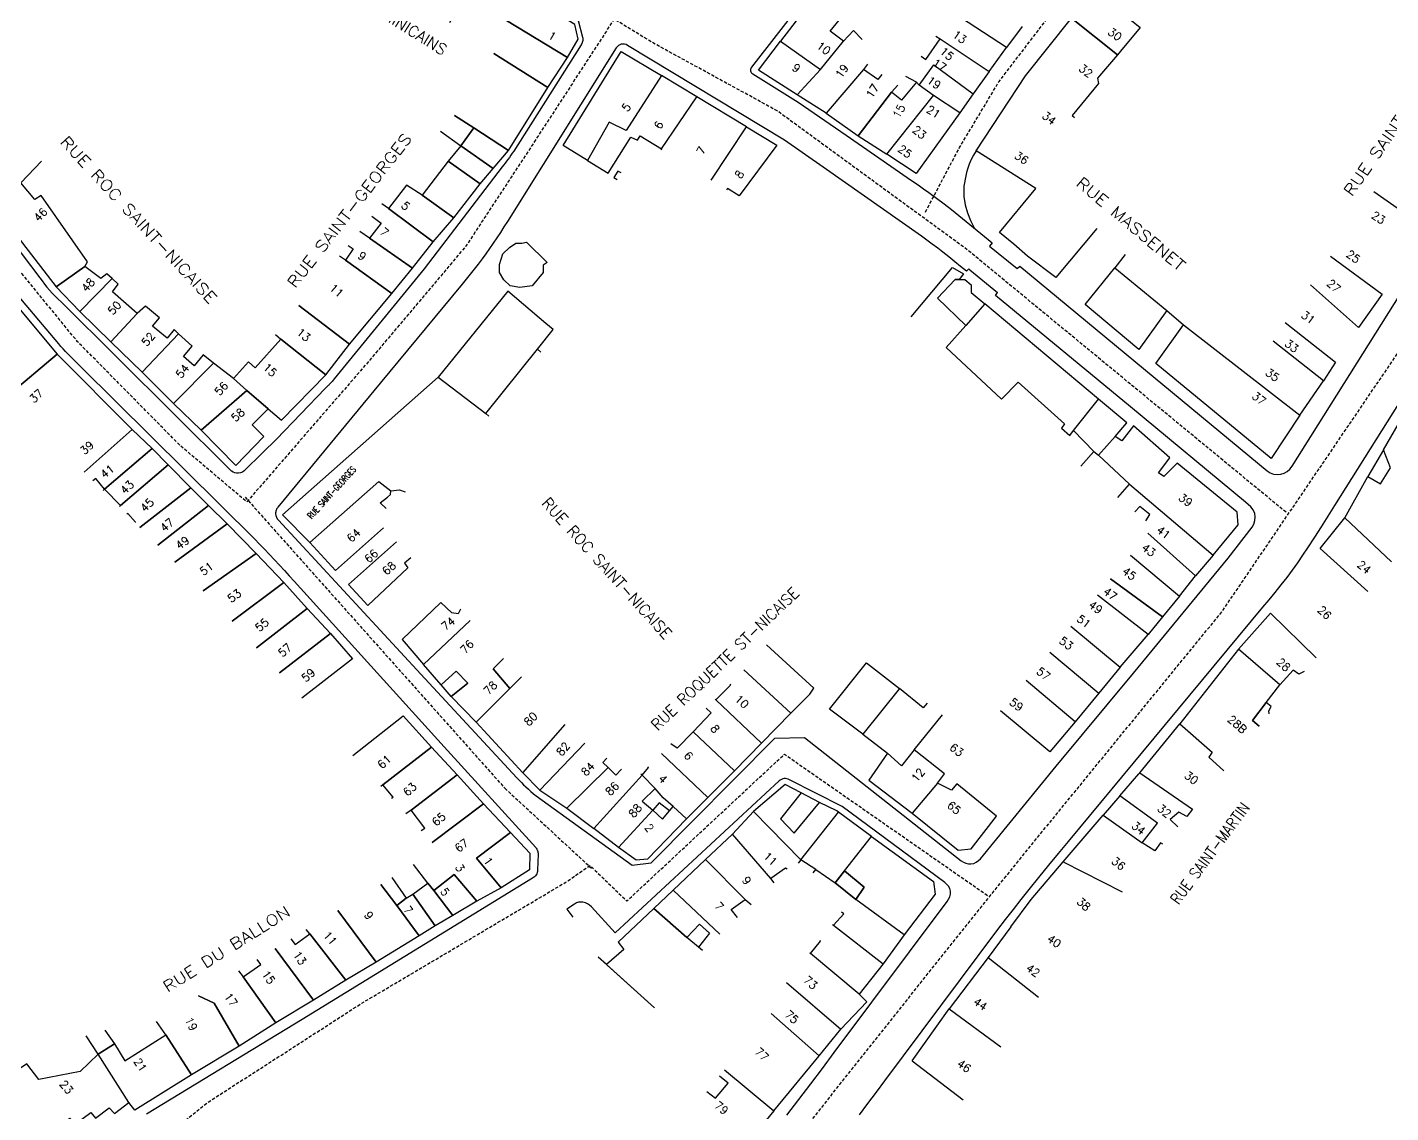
# Model space of a CAD drawing. Header units: millimetres. Extents: x 80000 to 81000, y 144000 to 145000.
# Drawn here: x 80316.8 to 80529.8, y 144148.3 to 144317.9 of the extents above; entities that cross this region are included whole.
import ezdxf
from ezdxf.enums import TextEntityAlignment as Align

# ---------------------------------------------------------------- set-up
doc = ezdxf.new("R2010")
doc.units = ezdxf.units.MM
doc.linetypes.add('DASHED', pattern=[0.75, 0.5, -0.25])
for name, color, linetype in [('W0001', 6, 'DASHED'), ('W0008', 7, 'CONTINUOUS'), ('W0100', 7, 'CONTINUOUS'), ('W0989', 7, 'CONTINUOUS'), ('W0991', 7, 'CONTINUOUS')]:
    doc.layers.add(name, color=color, linetype=linetype)
doc.styles.get("Standard").update_dxf_attribs({"font": 'romans.shx', "width": 0.85})

msp = doc.modelspace()

# ---------------------------------------------------------------- linework, layer by layer
at = {"layer": 'W0001', "flags": 128}
for points in [[(79999.73, 144508.89), (80033.32, 144447.48), (80041.1, 144436.99), (80058.93, 144407.68), (80083.33, 144371.43), (80162.94, 144251.7), (80194.08, 144204.75), (80213.36, 144175.44), (80283.27, 144069.75), (80313.63, 144023.25), (80323.4, 144009.14), (80394.49, 144090.14), (80415.01, 144116.62), (80459.48, 144172.57), (80472.22, 144188.43), (80503.37, 144226.56), (80532.47, 144269.35), (80559.33, 144311.81), (80577.78, 144336.62)], [(80513.4, 144242.13), (80463.61, 144283.13), (80433.88, 144304.86), (80414.39, 144315.52), (80408.43, 144319.18), (80397.78, 144302.78), (80385.28, 144283.71), (80369.71, 144265.27), (80351.06, 144243.75), (80340.61, 144252.58), (80324.62, 144268.77), (80311.71, 144284.55), (80298.97, 144302.57), (80291.18, 144315.1), (80277.98, 144333.92), (80268.99, 144327.97), (80249.71, 144315.89), (80236.8, 144307.9), (80216.15, 144294.21), (80204.7, 144286.71), (80202.87, 144285.67), (80189.75, 144302.07), (80115.93, 144393.7), (80101.56, 144412.68), (80087.86, 144432.74), (80076.37, 144451.81)], [(80457.07, 144289.04), (80462.4, 144299.12), (80468.52, 144309.36), (80486.59, 144332.92), (80498.04, 144347.86), (80505.87, 144360.39), (80512.2, 144373.51), (80518.98, 144384.58)], [(80160.48, 144256.07), (80201.49, 144280.26), (80205.41, 144282.72), (80229.39, 144252.79), (80244.76, 144234.55), (80265.03, 144206.66), (80282.27, 144183.72), (80312.21, 144140.39), (80337.23, 144143.68), (80344.81, 144149.84), (80369, 144165.41), (80400.77, 144184.26), (80404.69, 144186.93), (80410.43, 144181.39), (80435.04, 144204.33), (80466.81, 144182.23)]]:
    msp.add_lwpolyline(points, dxfattribs=at)
at = {"layer": 'W0001'}
msp.add_lwpolyline([(80350.77, 144244.5), (80391.36, 144199), (80404.9, 144186.51)], dxfattribs=at)
at = {"layer": 'W0008'}
msp.add_line((80464.02, 144279.99), (80468.32, 144276.48), dxfattribs=at)
for points in [[(80441.43, 144326.58), (80429.92, 144311.69), (80429.88, 144311.63), (80429.83, 144311.56), (80429.8, 144311.49), (80429.77, 144311.42), (80429.74, 144311.35), (80429.73, 144311.27), (80429.72, 144311.19), (80429.73, 144311.11), (80429.78, 144310.96), (80429.86, 144310.82), (80429.97, 144310.71), (80430.1, 144310.62), (80437.16, 144306.18), (80444.66, 144301.03), (80454.22, 144294.42), (80455.07, 144293.84), (80455.92, 144293.26), (80456.77, 144292.67), (80457.6, 144292.08), (80458.79, 144291.2), (80459.97, 144290.31), (80461.13, 144289.41), (80462.29, 144288.49), (80463.44, 144287.57), (80464.59, 144286.64), (80465.73, 144285.7), (80466.86, 144284.76), (80467.48, 144284.24), (80467.09, 144283.72)], [(80402.8, 144318.97), (80403.49, 144316.36), (80403.52, 144316.19), (80403.53, 144316.02), (80403.52, 144315.86), (80403.49, 144315.69), (80403.48, 144315.62), (80403.46, 144315.56), (80403.44, 144315.49), (80403.42, 144315.42), (80403.39, 144315.36), (80403.36, 144315.29), (80403.33, 144315.23), (80403.29, 144315.17), (80392.75, 144298.56), (80392.53, 144298.23), (80392.31, 144297.9), (80392.07, 144297.58), (80391.84, 144297.26), (80391.62, 144296.96), (80391.4, 144296.67), (80391.17, 144296.38), (80390.95, 144296.08), (80378.78, 144280.16), (80364.69, 144262.95), (80364.52, 144262.75), (80364.36, 144262.56), (80364.19, 144262.37), (80364.01, 144262.19), (80363.93, 144262.1), (80363.84, 144262.01), (80363.75, 144261.92), (80363.66, 144261.83), (80363.57, 144261.74), (80363.49, 144261.65), (80363.4, 144261.56), (80363.31, 144261.47), (80355.67, 144253.54), (80353.51, 144251.4), (80350.62, 144248.6), (80350.37, 144248.41), (80350.08, 144248.29), (80349.77, 144248.23), (80349.46, 144248.22), (80349.18, 144248.28), (80348.91, 144248.39), (80348.66, 144248.55), (80348.45, 144248.73), (80322.04, 144274.98)], [(80464.02, 144279.99), (80463.83, 144280.14), (80463.48, 144279.77), (80462.57, 144280.53), (80461.66, 144281.27), (80460.74, 144282.01), (80459.81, 144282.74), (80458.98, 144283.38), (80458.14, 144284.02), (80457.29, 144284.64), (80456.43, 144285.26), (80441.1, 144296.02), (80435.03, 144300.25), (80410.52, 144315.08), (80410.3, 144315.19), (80410.05, 144315.26), (80409.8, 144315.28), (80409.55, 144315.25), (80409.32, 144315.17), (80409.1, 144315.04), (80408.92, 144314.87), (80408.76, 144314.67), (80391.75, 144287.55), (80391.21, 144286.7), (80390.66, 144285.85), (80390.1, 144285.02), (80389.54, 144284.18), (80388.97, 144283.36), (80388.39, 144282.53), (80387.81, 144281.72), (80387.21, 144280.91), (80386.59, 144280.11), (80385.96, 144279.33), (80385.32, 144278.55), (80384.67, 144277.77), (80371.9, 144262.28), (80355.9, 144242.92), (80355.82, 144242.81), (80355.74, 144242.69), (80355.68, 144242.57), (80355.63, 144242.44), (80355.58, 144242.31), (80355.56, 144242.17), (80355.54, 144242.03), (80355.54, 144241.89), (80355.58, 144241.61), (80355.67, 144241.34), (80355.8, 144241.1), (80355.98, 144240.88), (80378.22, 144216.85), (80393.25, 144200.62), (80393.59, 144200.26), (80393.94, 144199.9), (80394.29, 144199.54), (80394.66, 144199.2), (80395.05, 144198.84), (80395.44, 144198.48), (80395.85, 144198.14), (80396.27, 144197.82), (80411.24, 144186.97), (80414.2, 144187.35)], [(80465, 144298.61), (80464.58, 144297.93), (80464.21, 144297.23), (80463.89, 144296.49), (80463.64, 144295.74), (80463.49, 144295.22), (80463.36, 144294.69), (80463.25, 144294.16), (80463.16, 144293.62), (80463.09, 144293.08), (80463.05, 144292.54), (80463.05, 144291.99), (80463.08, 144291.45), (80463.27, 144290.16), (80463.62, 144288.91), (80464.11, 144287.7), (80464.7, 144286.55)], [(80312.88, 144286.46), (80318.69, 144278.76), (80319.06, 144278.27), (80319.44, 144277.78), (80319.83, 144277.3), (80320.23, 144276.83), (80320.66, 144276.35), (80321.1, 144275.88), (80321.56, 144275.42), (80322.03, 144274.98)], [(80467.09, 144283.72), (80471.4, 144280.2), (80471.8, 144280.6), (80494.18, 144262.1), (80510.45, 144248.6), (80510.93, 144248.29), (80511.46, 144248.1), (80512.02, 144248.04), (80512.58, 144248.09), (80513.11, 144248.24), (80513.6, 144248.51), (80514.02, 144248.87), (80514.35, 144249.31), (80536.42, 144284.41)], [(80352.23, 144237.97), (80325.15, 144264.81), (80324.63, 144265.32), (80324.12, 144265.83), (80323.61, 144266.35), (80323.1, 144266.87), (80322.74, 144267.26), (80322.38, 144267.65), (80322.02, 144268.04), (80321.68, 144268.44), (80312.62, 144279.19)], [(80414.2, 144187.35), (80433.56, 144206.84), (80438.2, 144206.94), (80462.67, 144187.68), (80463, 144187.46), (80463.37, 144187.28), (80463.77, 144187.18), (80464.18, 144187.17), (80464.61, 144187.26), (80465.01, 144187.44), (80465.36, 144187.69), (80465.65, 144188), (80477.49, 144202.47), (80489.56, 144217.01), (80504.36, 144234.93), (80508.09, 144239.8), (80508.38, 144240.28), (80508.55, 144240.82), (80508.59, 144241.39), (80508.51, 144241.94), (80508.28, 144242.49), (80507.92, 144242.96), (80507.5, 144243.35), (80507.08, 144243.71), (80489.11, 144258.61), (80468.03, 144276.01), (80468.32, 144276.48)], [(80446.76, 144147.98), (80448.09, 144149.74), (80449.42, 144151.51), (80450.74, 144153.29), (80468.38, 144176.92), (80469.58, 144178.51), (80470.8, 144180.08), (80472.03, 144181.63), (80473.27, 144183.19), (80474.79, 144185.08), (80476.32, 144186.96), (80477.85, 144188.83), (80479.4, 144190.7), (80492.81, 144206.84), (80509.79, 144227.31), (80510.75, 144228.46), (80511.71, 144229.61), (80512.66, 144230.77), (80513.58, 144231.95), (80514.42, 144233.09), (80515.23, 144234.25), (80516.03, 144235.42), (80516.81, 144236.59), (80517.89, 144238.22), (80518.96, 144239.86), (80520.01, 144241.51), (80521.05, 144243.16), (80538.38, 144270.72)], [(80352.24, 144237.97), (80353.03, 144237.16), (80353.82, 144236.35), (80354.6, 144235.53), (80355.37, 144234.71), (80356.15, 144233.88), (80356.92, 144233.05), (80357.68, 144232.21), (80358.44, 144231.37), (80381.9, 144205.49), (80396.18, 144189.74), (80396.27, 144189.62), (80396.35, 144189.5), (80396.41, 144189.37), (80396.47, 144189.23), (80396.49, 144189.17), (80396.51, 144189.1), (80396.53, 144189.04), (80396.54, 144188.97), (80396.55, 144188.9), (80396.56, 144188.83), (80396.56, 144188.77), (80396.56, 144188.7), (80396.47, 144186.21), (80396.45, 144186.02), (80396.41, 144185.83), (80396.34, 144185.65), (80396.26, 144185.48), (80396.14, 144185.32), (80396, 144185.17), (80395.85, 144185.05), (80395.68, 144184.93), (80359.68, 144162.89), (80335.4, 144148.09)], [(80435.82, 144200.33), (80435.63, 144200.42), (80435.42, 144200.49), (80435.21, 144200.52), (80435, 144200.51), (80434.78, 144200.46), (80434.58, 144200.38), (80434.39, 144200.27), (80434.21, 144200.14), (80408.6, 144176.43), (80404.88, 144180.48)], [(80435.43, 144147.95), (80437.31, 144150.37), (80439.16, 144152.8), (80441, 144155.24), (80442.83, 144157.69), (80460.44, 144181.32), (80460.67, 144181.67), (80460.86, 144182.05), (80460.97, 144182.47), (80460.97, 144182.91), (80460.86, 144183.32), (80460.66, 144183.68), (80460.39, 144183.99), (80460.09, 144184.26), (80444.05, 144196.16), (80435.82, 144200.33)], [(80404.88, 144180.48), (80404.61, 144180.75), (80404.29, 144180.97), (80403.94, 144181.12), (80403.57, 144181.21), (80403.22, 144181.23), (80402.88, 144181.18), (80402.55, 144181.08), (80402.24, 144180.91), (80401.02, 144180.12), (80401.99, 144178.87)]]:
    msp.add_lwpolyline(points, dxfattribs=at)
at = {"layer": 'W0100'}
for p, q in [((80442.17, 144325.88), (80434.43, 144315.71)), ((80469.75, 144314.74), (80461.36, 144320.21)), ((80472.17, 144318.03), (80469.75, 144314.74)), ((80434.43, 144315.71), (80440.65, 144311.31)), ((80440.65, 144311.31), (80444.28, 144315.71)), ((80458.68, 144316.51), (80459.36, 144316.1)), ((80459.36, 144316.1), (80467.04, 144311.01)), ((80467.04, 144311.01), (80469.75, 144314.74)), ((80409.55, 144314.13), (80415.83, 144310.37)), ((80421.35, 144307.04), (80415.83, 144310.37)), ((80437.04, 144307.33), (80440.65, 144311.31)), ((80447.4, 144311.31), (80441.54, 144304.46)), ((80448.02, 144312.13), (80447.4, 144311.31)), ((80467.04, 144311.01), (80464.5, 144307.5)), ((80455.66, 144309.31), (80454.03, 144310.21)), ((80456.11, 144308.85), (80455.66, 144309.31)), ((80458.31, 144307.26), (80456.11, 144308.85)), ((80415.81, 144298.89), (80421.35, 144307.04)), ((80429.11, 144302.34), (80421.35, 144307.04)), ((80441.54, 144304.46), (80437.04, 144307.33)), ((80451.76, 144307.75), (80446.55, 144300.95)), ((80451.04, 144298.07), (80458.31, 144307.26)), ((80462.42, 144304.56), (80458.31, 144307.26)), ((80464.5, 144307.5), (80462.42, 144304.56)), ((80441.54, 144304.46), (80446.55, 144300.95)), ((80423.58, 144294), (80429.11, 144302.34)), ((80429.11, 144302.34), (80433.83, 144299.47)), ((80446.55, 144300.95), (80451.04, 144298.07)), ((80482.02, 144274.57), (80486.64, 144280.33)), ((80486.64, 144280.33), (80494.8, 144273.67)), ((80391.81, 144276.68), (80380.93, 144263.21)), ((80397.78, 144271.64), (80391.81, 144276.68)), ((80528.4, 144276.19), (80524.72, 144270.97)), ((80466.37, 144274.69), (80463.39, 144271.31)), ((80484.13, 144259.8), (80466.37, 144274.69)), ((80490.41, 144267.55), (80482.02, 144274.57)), ((80494.8, 144273.67), (80490.41, 144267.55)), ((80494.8, 144273.67), (80497.38, 144271.4)), ((80493.07, 144265.35), (80497.38, 144271.4)), ((80497.38, 144271.4), (80515.57, 144257.31)), ((80519.25, 144262.65), (80511.37, 144268.87)), ((80521.15, 144265.58), (80519.25, 144262.65)), ((80380.93, 144263.21), (80388.41, 144257.57)), ((80515.57, 144257.31), (80519.25, 144262.65)), ((80528.61, 144251.9), (80534.34, 144261.76)), ((80480.22, 144254.88), (80484.13, 144259.8)), ((80488.52, 144256.12), (80484.13, 144259.8)), ((80486.73, 144253.96), (80488.52, 144256.12)), ((80484.11, 144251.04), (80486.73, 144253.96)), ((80484.11, 144251.04), (80488.97, 144246.54)), ((80528.61, 144251.9), (80526.19, 144247.72)), ((80488.97, 144246.54), (80502.03, 144235.43)), ((80522.58, 144241.27), (80526.19, 144247.72)), ((80518.73, 144236.47), (80522.58, 144241.27)), ((80529.89, 144234.4), (80522.58, 144241.27)), ((80499.27, 144232.17), (80491.83, 144238.86)), ((80360.89, 144237.4), (80364.93, 144233.03)), ((80489.09, 144235.44), (80496.76, 144229.02)), ((80502.03, 144235.43), (80499.27, 144232.17)), ((80496.76, 144229.02), (80499.27, 144232.17)), ((80369.97, 144227.55), (80366.95, 144230.83)), ((80496.76, 144229.02), (80494.08, 144225.8)), ((80378.67, 144218.35), (80385.94, 144225.24)), ((80505.99, 144220.72), (80510.95, 144226.35)), ((80479.79, 144224.33), (80487.47, 144217.92)), ((80487.47, 144217.92), (80491.89, 144223.05)), ((80375.34, 144222.24), (80378.67, 144218.35)), ((80476.48, 144220.28), (80484.15, 144213.85)), ((80505.99, 144220.72), (80496.79, 144209.06)), ((80512.42, 144215.18), (80505.99, 144220.72)), ((80381.42, 144215.14), (80378.67, 144218.35)), ((80428.71, 144217.51), (80436.05, 144210.71)), ((80487.47, 144217.92), (80484.15, 144213.85)), ((80392.16, 144214.61), (80386.86, 144209.33)), ((80453.02, 144214.57), (80447.27, 144207.43)), ((80480.47, 144209.4), (80472.82, 144215.84)), ((80510.29, 144212.39), (80512.42, 144215.18)), ((80386.86, 144209.33), (80382.98, 144213.33)), ((80431.44, 144206.03), (80424.34, 144212.81)), ((80484.15, 144213.85), (80480.47, 144209.4)), ((80431.44, 144206.03), (80436.05, 144210.71)), ((80447.27, 144207.43), (80442.07, 144211.38)), ((80476.51, 144204.7), (80468.81, 144211.08)), ((80386.86, 144209.33), (80394.15, 144201.39)), ((80394.15, 144201.39), (80400.79, 144208.94)), ((80480.47, 144209.4), (80476.51, 144204.7)), ((80490.54, 144201.42), (80496.79, 144209.06)), ((80403.84, 144206.04), (80396.84, 144198.68)), ((80427.22, 144201.74), (80420.78, 144207.84)), ((80427.22, 144201.74), (80431.44, 144206.03)), ((80447.27, 144207.43), (80451.13, 144204.47)), ((80415.85, 144204.45), (80423.09, 144197.55)), ((80401.04, 144195.9), (80407.48, 144202.26)), ((80423.09, 144197.55), (80427.22, 144201.74)), ((80396.84, 144198.68), (80394.15, 144201.39)), ((80405.24, 144192.71), (80412.82, 144201.07)), ((80412.82, 144201.07), (80414.84, 144198.98)), ((80458.95, 144199.81), (80454.99, 144195.11)), ((80490.54, 144201.42), (80498.81, 144195.74)), ((80396.84, 144198.68), (80401.04, 144195.9)), ((80416.12, 144197.53), (80414.84, 144198.98)), ((80423.09, 144197.55), (80419.72, 144194.2)), ((80440.53, 144196.8), (80437.65, 144198.3)), ((80487.45, 144197.81), (80484.85, 144194.78)), ((80401.04, 144195.9), (80405.24, 144192.71)), ((80409.14, 144189.75), (80414.49, 144195.59)), ((80417.07, 144195.47), (80417.65, 144196.16)), ((80417.65, 144196.16), (80419.72, 144194.2)), ((80426.92, 144191.83), (80430.23, 144195.39)), ((80430.23, 144195.39), (80437.6, 144187.84)), ((80437.6, 144187.84), (80443.49, 144195.28)), ((80448.64, 144191.46), (80443.49, 144195.28)), ((80478.6, 144187.49), (80484.85, 144194.78)), ((80484.85, 144194.78), (80490.93, 144190.5)), ((80409.14, 144189.75), (80405.24, 144192.71)), ((80426.92, 144191.83), (80422.72, 144187.86)), ((80432.9, 144184.92), (80426.92, 144191.83)), ((80444.44, 144186.1), (80448.64, 144191.46)), ((80422.72, 144187.86), (80417.68, 144183.1)), ((80422.72, 144187.86), (80428.88, 144181.63)), ((80439.97, 144186.33), (80437.6, 144187.84)), ((80473.56, 144181.63), (80478.6, 144187.49)), ((80478.6, 144187.49), (80487.78, 144182.83)), ((80439.51, 144185.79), (80439.97, 144186.33)), ((80439.97, 144186.33), (80442.97, 144184.22)), ((80444.44, 144186.1), (80442.97, 144184.22)), ((80417.68, 144183.1), (80414.62, 144180.21)), ((80442.97, 144184.22), (80446.18, 144181.6)), ((80453.77, 144176.09), (80446.18, 144181.6)), ((80414.62, 144180.21), (80409.06, 144174.96)), ((80414.62, 144180.21), (80419.77, 144175.66)), ((80442.72, 144177.62), (80450.46, 144171.59)), ((80453.77, 144176.09), (80450.46, 144171.59)), ((80470.42, 144177.36), (80466.85, 144172.54)), ((80422.22, 144173.63), (80421.63, 144174.17)), ((80407.26, 144171.44), (80405.93, 144172.6)), ((80446.7, 144166.85), (80439.09, 144173.18)), ((80466.85, 144172.54), (80460.8, 144164.55)), ((80466.85, 144172.54), (80474.73, 144166.38)), ((80407.26, 144171.44), (80414.72, 144164.69)), ((80450.46, 144171.59), (80446.7, 144166.85)), ((80435.38, 144168.66), (80443.83, 144161.35)), ((80443.83, 144161.35), (80447.9, 144165.65)), ((80447.9, 144165.65), (80446.7, 144166.85)), ((80432.99, 144163.82), (80440.48, 144157.18)), ((80455.01, 144156.43), (80460.8, 144164.55)), ((80460.8, 144164.55), (80468.84, 144158.6)), ((80440.48, 144157.18), (80443.83, 144161.35)), ((80433.36, 144148.59), (80440.48, 144157.18)), ((80425.7, 144155.02), (80433.36, 144148.59)), ((80455.01, 144156.43), (80462.94, 144150.34)), ((80433.36, 144148.59), (80427.87, 144141.92))]:
    msp.add_line(p, q, dxfattribs=at)
for points in [[(80385.5, 144328.64), (80383, 144324.13), (80385.28, 144322.89), (80401.13, 144313.16), (80402.83, 144316.03), (80402.32, 144318.34), (80385.5, 144328.64)], [(80479.91, 144319.34), (80483.48, 144323.65), (80490.59, 144317.86), (80487.54, 144314.17)], [(80401.13, 144313.16), (80385.28, 144322.89), (80383.91, 144320.69), (80382.73, 144318.61)], [(80444.28, 144315.71), (80442.2, 144317.27), (80446.14, 144322.18)], [(80477.44, 144278.79), (80472.99, 144282.14), (80470.89, 144284.02), (80468.64, 144285.85), (80474.29, 144292.72), (80465, 144298.61), (80472.68, 144310.31), (80479.91, 144319.34), (80487.08, 144313.6), (80483.93, 144309.97), (80484.09, 144309.13), (80480, 144304.1), (80480.35, 144303.78)], [(80487.54, 144314.17), (80487.08, 144313.6), (80479.91, 144319.34)], [(80444.28, 144315.71), (80445.83, 144317.39), (80447.19, 144315.97)], [(80437.04, 144307.33), (80431, 144311.2), (80434.43, 144315.71)], [(80456.42, 144313.38), (80457.15, 144312.87), (80459.36, 144316.1)], [(80389.62, 144313.81), (80398.08, 144308.48), (80401.13, 144313.16)], [(80398.08, 144308.48), (80389.62, 144313.81)], [(80404.25, 144297.1), (80400.46, 144299.44), (80409.55, 144314.13)], [(80415.83, 144310.37), (80410.34, 144301.76), (80407.68, 144303.06), (80404.25, 144297.1)], [(80450.27, 144310.55), (80449.61, 144309.76), (80447.4, 144311.31)], [(80456.11, 144308.85), (80458.38, 144312.02), (80464.5, 144307.5)], [(80383.49, 144304.14), (80386.5, 144302.18), (80391.95, 144298.63), (80398.08, 144308.48)], [(80446.55, 144300.95), (80451.76, 144307.75), (80452.77, 144308.84)], [(80455.66, 144309.31), (80453.32, 144306.52), (80451.76, 144307.75)], [(80313.67, 144304.46), (80306.62, 144296.96), (80311.29, 144290.57), (80315.99, 144284.17), (80321.28, 144277.36)], [(80386.5, 144302.18), (80383.49, 144304.14)], [(80462.42, 144304.56), (80455.63, 144295.03), (80451.04, 144298.07)], [(80381.33, 144301.65), (80384.46, 144299.36), (80386.5, 144302.18)], [(80391.95, 144298.63), (80386.5, 144302.18), (80384.46, 144299.36), (80389.52, 144295.86), (80391.95, 144298.63)], [(80404.25, 144297.1), (80407.5, 144295.1), (80411.04, 144300.73), (80412.07, 144300.24), (80412.51, 144300.95), (80415.81, 144298.89)], [(80389.52, 144295.86), (80384.46, 144299.36), (80382.53, 144297), (80387.48, 144293.44), (80389.52, 144295.86)], [(80415.81, 144298.89), (80415.72, 144298.76)], [(80433.83, 144299.47), (80427.96, 144291.58), (80426.17, 144292.72), (80426.01, 144292.52)], [(80321.28, 144277.36), (80325.77, 144280.51), (80326.17, 144281.24), (80318.92, 144291.63), (80317.95, 144291.01), (80315.73, 144293.61), (80318.98, 144297)], [(80387.48, 144293.44), (80382.53, 144297), (80378.44, 144291.65), (80383.4, 144288.14), (80387.48, 144293.44)], [(80409.55, 144295.14), (80409.02, 144295.42), (80408.37, 144294.45), (80408.92, 144294.11)], [(80383.4, 144288.14), (80378.44, 144291.65), (80375.99, 144293.23), (80373.21, 144289.57), (80380.16, 144284.37), (80383.4, 144288.14)], [(80535.31, 144286.46), (80527.11, 144292.18)], [(80380.16, 144284.37), (80373.21, 144289.57), (80372.12, 144290.31)], [(80370.6, 144288.39), (80372.02, 144287.31), (80370.21, 144284.95), (80376.93, 144280.25), (80380.16, 144284.37)], [(80376.93, 144280.25), (80370.21, 144284.95), (80368.7, 144286)], [(80483.85, 144286.47), (80477.44, 144278.79)], [(80366.9, 144283.8), (80367.65, 144283.26), (80366.46, 144281.51), (80373.69, 144276.31), (80376.93, 144280.25)], [(80394.75, 144284.33), (80397.95, 144281.13), (80397.33, 144280.73), (80397.33, 144279.61), (80395.64, 144277.53), (80393.72, 144277.25), (80392.2, 144277.53), (80391.19, 144278.43), (80390.52, 144279.61), (80390.52, 144280.85), (80391.03, 144282.48), (80392.1, 144283.49), (80393.06, 144284.16), (80394.01, 144284.16), (80394.75, 144284.33)], [(80324.98, 144273.52), (80330.04, 144278.64), (80329.19, 144279.38), (80328.22, 144278.64), (80325.77, 144280.51), (80321.28, 144277.36), (80324.98, 144273.52)], [(80373.69, 144276.31), (80366.46, 144281.51), (80365.54, 144282.15)], [(80488.29, 144282.38), (80486.64, 144280.33)], [(80520.35, 144282.14), (80528.4, 144276.19)], [(80302.59, 144273.78), (80310.4, 144280.03), (80321.42, 144266.81)], [(80329.83, 144268.77), (80333.92, 144273.16), (80330.05, 144276.55), (80330.95, 144277.74), (80330.04, 144278.64), (80324.98, 144273.52), (80329.83, 144268.77)], [(80454.86, 144272.66), (80461.28, 144280.38), (80463.01, 144279.38), (80462.33, 144278.48), (80461.73, 144278.48), (80458.97, 144275.56), (80463.39, 144271.31), (80460.3, 144267.88), (80468.96, 144259.79), (80471.55, 144262.47), (80478.81, 144255.96), (80478.3, 144255.29), (80479.64, 144254.13), (80480.22, 144254.88), (80483.39, 144251.63), (80481.36, 144249.33)], [(80463.39, 144271.31), (80458.97, 144275.56), (80461.73, 144278.48), (80462.33, 144278.48)], [(80462.33, 144278.48), (80463.23, 144278.48), (80464.23, 144277.65), (80464.23, 144276.48), (80466.37, 144274.69)], [(80359.16, 144274.44), (80367.11, 144268.37), (80373.69, 144276.31)], [(80524.72, 144270.97), (80517.2, 144277.67)], [(80334.68, 144264.02), (80340.36, 144269.99), (80339.68, 144270.67), (80338.6, 144269.32), (80336.32, 144271.18), (80337.4, 144272.48), (80335.23, 144274.34), (80333.92, 144273.16), (80329.83, 144268.77), (80334.68, 144264.02)], [(80367.11, 144268.37), (80359.16, 144274.44)], [(80339.59, 144259.11), (80345.84, 144265.41), (80344.24, 144266.71), (80342.82, 144265.02), (80341.17, 144266.44), (80342.53, 144268.07), (80340.36, 144269.99), (80334.68, 144264.02), (80339.59, 144259.11)], [(80355.55, 144269.89), (80356.36, 144269.18), (80363.37, 144263.58), (80367.11, 144268.37)], [(80388.41, 144257.57), (80396.46, 144267.63), (80398.92, 144270.69), (80397.78, 144271.64)], [(80463.39, 144271.31), (80460.3, 144267.88), (80468.96, 144259.79), (80471.55, 144262.47), (80478.81, 144255.96), (80478.3, 144255.29), (80479.64, 144254.13), (80480.22, 144254.88)], [(80513.25, 144271.76), (80521.15, 144265.58)], [(80363.37, 144263.58), (80356.36, 144269.18), (80352.33, 144264.67), (80351.31, 144265.63), (80348.98, 144263.04), (80351.03, 144261.17), (80354.4, 144258.29), (80356.45, 144256.54), (80363.37, 144263.58)], [(80313.78, 144260.36), (80321.42, 144266.81), (80333.12, 144255.06)], [(80321.42, 144266.81), (80313.78, 144260.36)], [(80388.41, 144257.57), (80396.46, 144267.63), (80396.97, 144267.16)], [(80343.93, 144254.93), (80351.03, 144261.17), (80348.98, 144263.04), (80345.84, 144265.41), (80339.59, 144259.11), (80343.93, 144254.93)], [(80515.57, 144257.31), (80511.1, 144250.52), (80493.07, 144265.35)], [(80380.93, 144263.21), (80356.62, 144241.74), (80360.89, 144237.4)], [(80354.4, 144258.29), (80351.03, 144261.17), (80343.93, 144254.93), (80349.31, 144249.45), (80353.73, 144253.95), (80351.9, 144255.81), (80354.4, 144258.29)], [(80388.88, 144257.14), (80388.41, 144257.57)], [(80325.66, 144248.37), (80333.12, 144255.06), (80336.24, 144252.07)], [(80333.12, 144255.06), (80325.66, 144248.37)], [(80502.03, 144235.43), (80505.94, 144240.16), (80505.77, 144242.16), (80496.4, 144249.8), (80494.31, 144247.71), (80493.48, 144248.29), (80495.23, 144250.63), (80489.57, 144255.63), (80487.73, 144253.3), (80486.73, 144253.96)], [(80480.22, 144254.88), (80483.39, 144251.63), (80484.11, 144251.04)], [(80336.24, 144252.07), (80328.81, 144245.73), (80327.44, 144247.41), (80327.01, 144247.06)], [(80338.77, 144249.56), (80331.32, 144243.18), (80328.81, 144245.73), (80336.24, 144252.07), (80338.77, 144249.56)], [(80526.19, 144247.72), (80528.16, 144246.59), (80529.73, 144249.06), (80528.61, 144251.9)], [(80331.15, 144243.03), (80331.32, 144243.18), (80338.77, 144249.56), (80342.31, 144245.94)], [(80360.89, 144237.4), (80371.67, 144246.92), (80373.53, 144245.5)], [(80487.13, 144244.45), (80488.97, 144246.54)], [(80328.6, 144245.53), (80328.81, 144245.73), (80331.32, 144243.18), (80331.15, 144243.03)], [(80334.36, 144239.77), (80342.31, 144245.94), (80345.08, 144243.16)], [(80342.31, 144245.94), (80334.36, 144239.77)], [(80372.8, 144242.69), (80371.9, 144243.6), (80373.03, 144244.49), (80373.52, 144244.89), (80373.53, 144245.5)], [(80373.53, 144245.5), (80374.89, 144245.61), (80375.8, 144245.34)], [(80337.13, 144236.97), (80345.08, 144243.16), (80347.96, 144240.3)], [(80345.08, 144243.16), (80337.13, 144236.97)], [(80491.49, 144240.81), (80492.13, 144241.78), (80490.55, 144243.03), (80489.78, 144242.18)], [(80333.62, 144240.52), (80333.68, 144240.57), (80332.48, 144241.95), (80332.33, 144241.84)], [(80339.78, 144234.34), (80347.96, 144240.3), (80352.49, 144235.69)], [(80347.96, 144240.3), (80339.78, 144234.34)], [(80364.93, 144233.03), (80372.4, 144239.68)], [(80366.95, 144230.83), (80374.41, 144237.49)], [(80526.17, 144229.74), (80518.73, 144236.47)], [(80344.24, 144229.83), (80352.49, 144235.69), (80356.81, 144231.13)], [(80352.49, 144235.69), (80344.24, 144229.83)], [(80376.69, 144235.02), (80375.7, 144234.18), (80376.21, 144233.45), (80369.97, 144227.55)], [(80486, 144231.71), (80494.08, 144225.8), (80491.89, 144223.05), (80483.96, 144229.17)], [(80494.08, 144225.8), (80486, 144231.71)], [(80348.75, 144225.1), (80356.81, 144231.13), (80360.48, 144227.11)], [(80356.81, 144231.13), (80348.75, 144225.1)], [(80384.45, 144226.97), (80384.08, 144226.28), (80383.07, 144226.39), (80381.38, 144228.03), (80375.34, 144222.24)], [(80491.89, 144223.05), (80483.96, 144229.17)], [(80360.48, 144227.11), (80352.58, 144220.93)], [(80352.58, 144220.93), (80360.48, 144227.11), (80364.15, 144223.16)], [(80510.95, 144226.35), (80518.13, 144219.37)], [(80356.16, 144217.06), (80364.15, 144223.16), (80367.58, 144219.25)], [(80364.15, 144223.16), (80356.16, 144217.06)], [(80436.05, 144210.71), (80439.03, 144213.72), (80439.61, 144214.63), (80432.26, 144221.41)], [(80367.58, 144219.25), (80359.66, 144213.1)], [(80389.52, 144217.66), (80391.14, 144219.28)], [(80391.14, 144219.28), (80389.52, 144217.66), (80392.16, 144214.61)], [(80382.98, 144213.33), (80385.57, 144215.4), (80383.77, 144217.32), (80381.42, 144215.14)], [(80381.42, 144215.14), (80383.77, 144217.32), (80385.57, 144215.4), (80382.98, 144213.33), (80381.42, 144215.14)], [(80393.94, 144216.4), (80392.16, 144214.61), (80389.52, 144217.66)], [(80442.07, 144211.38), (80447.88, 144218.61), (80453.02, 144214.57)], [(80516.23, 144217.22), (80515.4, 144216.84), (80514.54, 144217.43), (80512.42, 144215.18)], [(80393.94, 144216.4), (80392.16, 144214.61), (80386.86, 144209.33)], [(80426.49, 144215.25), (80426.6, 144215.13), (80424.34, 144212.81)], [(80457.34, 144212.31), (80456.73, 144211.57), (80453.02, 144214.57)], [(80424.34, 144212.81), (80424.21, 144212.94)], [(80510.76, 144210.63), (80510.69, 144211.12), (80511.09, 144211.76), (80510.29, 144212.39), (80508.18, 144209.61), (80509.23, 144208.69)], [(80509.23, 144208.69), (80508.18, 144209.61), (80510.29, 144212.39)], [(80367.6, 144204.11), (80375.46, 144210.32), (80379.91, 144205.41)], [(80422.81, 144211.52), (80423.61, 144210.78), (80420.78, 144207.84)], [(80455.31, 144205.02), (80459.75, 144210.47)], [(80496.79, 144209.06), (80501.87, 144204.63), (80501.34, 144203.84), (80503.71, 144201.72)], [(80420.78, 144207.84), (80418.29, 144205.26), (80417.3, 144205.92)], [(80379.91, 144205.41), (80372.32, 144199.55), (80371.97, 144199.28)], [(80373.67, 144197.43), (80373.93, 144197.62), (80372.32, 144199.55), (80379.91, 144205.41), (80383.89, 144201.09)], [(80451.13, 144204.47), (80448.22, 144200.29), (80454.99, 144195.11)], [(80455.31, 144205.02), (80453.31, 144202.51), (80451.13, 144204.47)], [(80458.95, 144199.81), (80460.04, 144201.27), (80455.31, 144205.02)], [(80407.48, 144202.26), (80406.65, 144203.05), (80407.3, 144203.7)], [(80409.6, 144201.96), (80408.72, 144201.07), (80407.48, 144202.26)], [(80412.82, 144201.07), (80413.78, 144202.26), (80413.72, 144202.34)], [(80383.89, 144201.09), (80376.71, 144195.6), (80375.91, 144194.99)], [(80378.31, 144192.38), (80378.87, 144192.78), (80376.71, 144195.6), (80383.89, 144201.09), (80388.04, 144196.57)], [(80412.82, 144201.07), (80412.62, 144201.25)], [(80437.65, 144198.3), (80435.16, 144199.61), (80430.23, 144195.39)], [(80468.18, 144194.64), (80461.96, 144199.69), (80461.13, 144198.73), (80458.95, 144199.81)], [(80487.45, 144197.81), (80490.41, 144201.26), (80490.54, 144201.42)], [(80414.84, 144198.98), (80412.81, 144197), (80414.49, 144195.59)], [(80419.72, 144194.2), (80417.65, 144196.16), (80416.12, 144197.53)], [(80437.65, 144198.3), (80434.44, 144194.25), (80436.55, 144192.01), (80440.53, 144196.8)], [(80490.93, 144190.5), (80493.32, 144193.55), (80487.45, 144197.81)], [(80380, 144190.54), (80388.04, 144196.57), (80392.22, 144192.08), (80386.94, 144188.07), (80390.78, 144183.46), (80386.98, 144181.35)], [(80388.04, 144196.57), (80380, 144190.54)], [(80414.49, 144195.59), (80416.01, 144194.19), (80417.07, 144195.47), (80415.46, 144196.74), (80414.49, 144195.59)], [(80414.49, 144195.59), (80416.01, 144194.19), (80417.07, 144195.47)], [(80443.49, 144195.28), (80443.22, 144195.49), (80440.53, 144196.8)], [(80498.81, 144195.74), (80497.88, 144194.61), (80496.63, 144195.27), (80495.3, 144194.13), (80496.48, 144192.98)], [(80498.81, 144195.74), (80498.81, 144195.74)], [(80419.72, 144194.2), (80413.66, 144187.92), (80411.86, 144187.78), (80409.14, 144189.75)], [(80454.99, 144195.11), (80462.18, 144189.31), (80464.22, 144189.55), (80468.18, 144194.64)], [(80390.78, 144183.46), (80386.94, 144188.07), (80392.22, 144192.08), (80395.27, 144188.87), (80395.19, 144186.24), (80390.78, 144183.46)], [(80448.64, 144191.46), (80458.32, 144184.44), (80458.59, 144182.47), (80453.77, 144176.09)], [(80494.17, 144190.29), (80493.78, 144190.5), (80492.92, 144189.24), (80490.93, 144190.5)], [(80386.98, 144181.35), (80383.42, 144185.51), (80380.28, 144183.05), (80379.32, 144184.15), (80377.11, 144187.11)], [(80437.6, 144187.84), (80437.17, 144187.31)], [(80373.69, 144185.04), (80375.94, 144181.82), (80374.49, 144180.68)], [(80383.26, 144179.13), (80380.28, 144183.05), (80383.42, 144185.51), (80386.98, 144181.35), (80383.26, 144179.13)], [(80435.47, 144186.34), (80435.22, 144186.51), (80432.9, 144184.92)], [(80433.45, 144184.24), (80432.9, 144184.92)], [(80442.97, 144184.22), (80444.44, 144186.1), (80447.48, 144183.53), (80446.18, 144181.6), (80442.97, 144184.22)], [(80446.18, 144181.6), (80447.48, 144183.53), (80444.44, 144186.1)], [(80371.98, 144183.99), (80374.49, 144180.68), (80377.98, 144175.93), (80371.25, 144171.84)], [(80374.49, 144180.68), (80371.98, 144183.99)], [(80377.98, 144175.93), (80374.49, 144180.68), (80375.94, 144181.82), (80377.01, 144182.48), (80380.5, 144177.49), (80377.98, 144175.93)], [(80380.5, 144177.49), (80377.01, 144182.48), (80379.32, 144184.15), (80380.28, 144183.05), (80383.26, 144179.13), (80380.5, 144177.49)], [(80424.97, 144176.23), (80417.68, 144183.1)], [(80427.7, 144178.82), (80426.73, 144180.04), (80428.88, 144181.63)], [(80428.88, 144181.63), (80429.85, 144180.85)], [(80470.42, 144177.36), (80473.56, 144181.63), (80473.56, 144181.63)], [(80371.25, 144171.84), (80365.27, 144179.92)], [(80365.27, 144179.92), (80371.25, 144171.84), (80366.53, 144169.03)], [(80421.63, 144174.17), (80419.77, 144175.66), (80414.62, 144180.21)], [(80442.72, 144177.62), (80444.3, 144179.38), (80443.96, 144179.63)], [(80357.93, 144175.47), (80358.6, 144174.59), (80360.88, 144176.25), (80360.33, 144176.95)], [(80357.93, 144175.47), (80358.6, 144174.59), (80360.88, 144176.25), (80366.53, 144169.03), (80361.49, 144165.91)], [(80366.53, 144169.03), (80360.88, 144176.25), (80360.33, 144176.95)], [(80419.77, 144175.66), (80421.75, 144177.76), (80423.33, 144176.34), (80421.63, 144174.17)], [(80442.56, 144177.73), (80442.72, 144177.62)], [(80355.46, 144173.95), (80361.49, 144165.91), (80355.59, 144162.35)], [(80361.49, 144165.91), (80355.46, 144173.95)], [(80409.06, 144174.96), (80409.94, 144173.79), (80407.26, 144171.44)], [(80439.09, 144173.18), (80440.67, 144175.11), (80440.58, 144175.23)], [(80355.59, 144162.35), (80350.46, 144169.54), (80353.25, 144171.44), (80352.66, 144172.26)], [(80439.09, 144173.18), (80439.01, 144173.24)], [(80349.76, 144170.49), (80350.46, 144169.54), (80355.59, 144162.35), (80349.83, 144158.71)], [(80414.72, 144164.69), (80407.36, 144171.35)], [(80343.52, 144166.58), (80345.93, 144165.42), (80349.83, 144158.71), (80342.41, 144154.21)], [(80349.83, 144158.71), (80345.93, 144165.42), (80343.52, 144166.58)], [(80328.87, 144161.21), (80330.38, 144159.07), (80327.83, 144157.44)], [(80342.41, 144154.21), (80338.41, 144160.47), (80336.92, 144162.57)], [(80327.83, 144157.44), (80325.96, 144160.31)], [(80333.58, 144148.7), (80332.62, 144149.9), (80327.83, 144157.44), (80330.38, 144159.07), (80331.99, 144156.42), (80338.41, 144160.47), (80342.41, 144154.21), (80333.58, 144148.7)], [(80310.18, 144151.16), (80315.39, 144144.48), (80318.39, 144145.18), (80320.63, 144146.82), (80321.38, 144146.03), (80323.42, 144147.48), (80324.31, 144146.56), (80326.66, 144148.33), (80327.41, 144147.43), (80329.55, 144149.06), (80330.38, 144148.17), (80332.62, 144149.9), (80327.83, 144157.44), (80325.03, 144154.74), (80318.56, 144153.48), (80316.67, 144155.93), (80314.78, 144154.65), (80310.18, 144151.16)], [(80422.9, 144151.61), (80424.25, 144150.6), (80426.24, 144152.93), (80424.88, 144154.02)]]:
    msp.add_lwpolyline(points, dxfattribs=at)

# ---------------------------------------------------------------- texts
at = {"layer": 'W0989'}
for s, rotation, p in [('REDUIT DES DOMINICAINS', 327.9354, (80369.58, 144321.98)), ('RUE ROC SAINT-NICAISE', 312.2259, (80407.3, 144233.38))]:
    msp.add_text(s, height=1.75, rotation=rotation, dxfattribs=at).set_placement(p, align=Align.MIDDLE)
for s, height, rotation, width, p in [('RUE SAINT-MARTIN', 1.75, 55.0125, 1.2, (80530.64, 144302.79)), ('RUE ROC SAINT-NICAISE', 1.75, 312.793, 1.2, (80334.14, 144287.81)), ('RUE SAINT-GEORGES', 1.75, 52.0126, 1.2, (80367.08, 144289.27)), ('RUE MASSENET', 1.75, 320.0678, 1.2, (80489.15, 144287.16)), ('RUE SAINT-GEORGES', 1, 47.7303, 0.7, (80364.31, 144245.2)), ('RUE ROQUETTE ST-NICAISE', 1.75, 43.907, 0.96, (80425.82, 144219.17)), ('RUE DU BALLON', 1.75, 32.2994, 1.2, (80347.87, 144173.88))]:
    msp.add_text(s, height=height, rotation=rotation, dxfattribs=dict(at, width=width)).set_placement(p, align=Align.MIDDLE)
at = {"layer": 'W0989', "width": 0.85}
msp.add_text('RUE SAINT-MARTIN', height=1.75, rotation=53.5802, dxfattribs=at).set_placement((80496.59, 144180.69))
at = {"layer": 'W0991'}
for s, rotation, p in [('1', 327.3501, (80398.76, 144316.56)), ('13', 324.1596, (80462.41, 144316.38)), ('30', 324.8547, (80486.67, 144316.81)), ('10', 323.506, (80441.17, 144314.63)), ('15', 319.8669, (80460.42, 144313.76)), ('17', 328.2769, (80459.27, 144311.99)), ('9', 323.4937, (80436.9, 144311.53)), ('19', 54.2214, (80444.03, 144311.06)), ('32', 322.3414, (80482.13, 144311.09)), ('17', 59.1436, (80448.79, 144307.94)), ('19', 325.2815, (80458.41, 144309.24)), ('5', 52.7948, (80410.34, 144305.39)), ('15', 60.5809, (80452.93, 144304.8)), ('21', 328.1544, (80458.33, 144304.7)), ('34', 322.1279, (80476.4, 144303.69)), ('6', 59.4159, (80415.39, 144302.63)), ('23', 320.4547, (80456.13, 144301.49)), ('7', 62.448, (80422.04, 144298.66)), ('25', 322.3856, (80453.87, 144298.5)), ('36', 326.838, (80472.09, 144297.5)), ('8', 57.852, (80428, 144294.92)), ('46', 45.6897, (80318.82, 144288.63)), ('5', 315.3287, (80375.87, 144289.99)), ('23', 326.4742, (80527.85, 144288.16)), ('7', 318.6605, (80372.54, 144285.89)), ('9', 322.3264, (80369.06, 144282.14)), ('25', 324.3945, (80523.92, 144282.07)), ('48', 48.1683, (80326.27, 144277.65)), ('27', 317.9121, (80520.86, 144277.48)), ('11', 318.9518, (80365.07, 144276.76)), ('50', 47.728, (80330.37, 144274.06)), ('31', 323.9658, (80516.87, 144272.56)), ('52', 49.1294, (80335.64, 144269.18)), ('13', 320.1303, (80359.93, 144269.86)), ('33', 323.2617, (80514.29, 144268.11)), ('54', 50.2927, (80341, 144264.17)), ('15', 316.573, (80354.68, 144264.37)), ('35', 324.549, (80511.29, 144263.57)), ('37', 43.1298, (80318.15, 144260.3)), ('56', 47.7186, (80347.07, 144261.45)), ('37', 321.8347, (80509.18, 144259.91)), ('58', 42.1935, (80349.66, 144257.34)), ('39', 41.9818, (80326.07, 144252.2)), ('41', 38.611, (80329.25, 144248.5)), ('43', 44.6312, (80332.36, 144246.04)), ('45', 44.0631, (80335.47, 144243.26)), ('39', 322.8442, (80497.72, 144244.03)), ('47', 40.9066, (80338.58, 144240.14)), ('49', 35.4727, (80340.99, 144237.35)), ('64', 42.1935, (80367.75, 144238.52)), ('41', 322.8442, (80494.26, 144238.98)), ('66', 42.1935, (80370.49, 144235.29)), ('43', 322.8442, (80491.96, 144236.22)), ('51', 35.7229, (80344.76, 144233.3)), ('68', 42.1935, (80373.27, 144233.39)), ('24', 319.6031, (80525.6, 144233.55)), ('45', 322.8442, (80488.92, 144232.54)), ('53', 36.8602, (80349.11, 144229.07)), ('47', 322.8442, (80485.94, 144229.36)), ('49', 322.8442, (80483.66, 144227.28)), ('26', 315.631, (80519.42, 144226.45)), ('55', 40.6609, (80353.42, 144224.53)), ('74', 39.218, (80382.51, 144224.71)), ('51', 322.8442, (80481.82, 144225.09)), ('57', 41.9953, (80357, 144220.6)), ('76', 45.7393, (80385.44, 144221.11)), ('53', 322.8442, (80479.07, 144221.66)), ('28', 317.6363, (80513.03, 144218.32)), ('59', 40.7926, (80360.65, 144216.68)), ('57', 322.8442, (80475.51, 144216.89)), ('78', 44.1909, (80389.11, 144214.69)), ('10', 318.6631, (80428.4, 144212.53)), ('59', 322.8442, (80471.29, 144212.07)), ('80', 45.6652, (80395.4, 144209.83)), ('28B', 318.8735, (80505.79, 144209)), ('8', 309.0716, (80424.21, 144208.29)), ('82', 48.5794, (80400.46, 144205.14)), ('61', 43.1291, (80372.54, 144203.14)), ('6', 312.1474, (80420.06, 144204.07)), ('63', 322.8442, (80461.95, 144205)), ('84', 45.872, (80404.34, 144202)), ('12', 50.7441, (80455.91, 144201.07)), ('63', 41.5294, (80376.52, 144198.84)), ('86', 45.0258, (80408.13, 144198.94)), ('4', 315.919, (80416.06, 144200.47)), ('30', 322.8782, (80498.61, 144200.62)), ('88', 49.4539, (80411.72, 144195.5)), ('65', 320.1349, (80461.55, 144195.95)), ('32', 319.7399, (80494.39, 144195.45)), ('65', 40.1897, (80381.05, 144194.16)), ('2', 307.6021, (80413.93, 144192.8)), ('34', 320.8351, (80490.38, 144192.75)), ('67', 38.325, (80384.61, 144190.07)), ('3', 300.891, (80384.35, 144186.55)), ('1', 304.8153, (80388.77, 144187.61)), ('11', 316.4658, (80432.85, 144187.97)), ('36', 321.6209, (80487.23, 144187.23)), ('9', 308.5206, (80429.15, 144184.58)), ('5', 306.7502, (80382.01, 144182.82)), ('7', 306.1117, (80376.28, 144179.98)), ('7', 311.2805, (80424.83, 144180.55)), ('38', 318.7498, (80481.8, 144180.88)), ('9', 307.8638, (80370.12, 144179.12)), ('11', 310.3241, (80364.08, 144175.59)), ('40', 325.0292, (80477.17, 144175.1)), ('13', 304.5565, (80359.33, 144172.48)), ('15', 305.9317, (80354.45, 144169.47)), ('73', 317.8089, (80439.13, 144168.64)), ('42', 323.4897, (80473.88, 144170.53)), ('17', 305.4774, (80348.57, 144165.95)), ('44', 325.3588, (80465.65, 144165.29)), ('75', 318.1744, (80436.19, 144163.26)), ('19', 296.8967, (80342.37, 144162.18)), ('77', 316.7383, (80431.52, 144157.44)), ('21', 303.1608, (80334.41, 144155.77)), ('46', 324.7665, (80463.11, 144155.61)), ('23', 309.2039, (80322.87, 144152.32)), ('79', 320.6977, (80425.21, 144149.04))]:
    msp.add_text(s, height=1.25, rotation=rotation, dxfattribs=at).set_placement(p, align=Align.MIDDLE)

doc.saveas('drawing.dxf')
